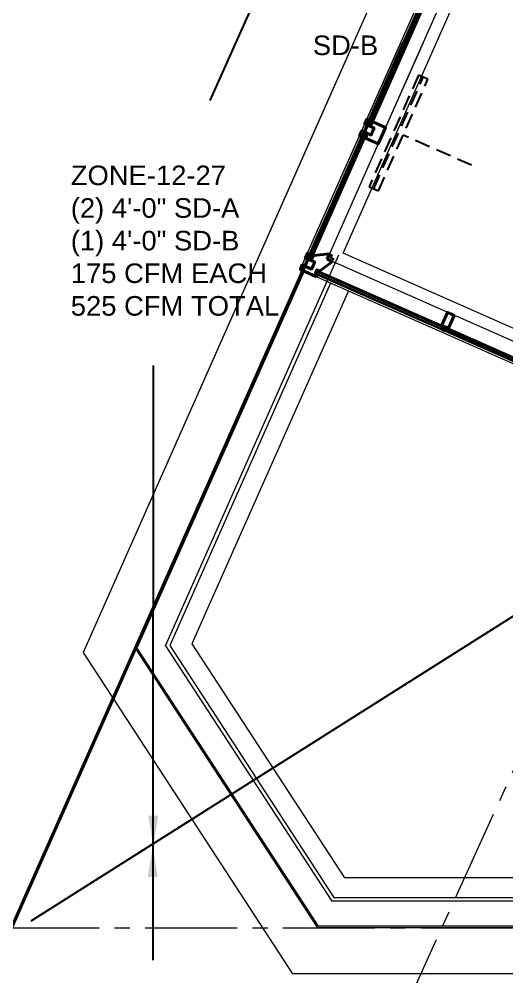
# Model space of a CAD drawing. Header units: inches. Extents: x -26012 to 27, y -11337 to 2082.
# Drawn here: x -24709.6 to -24518.5, y -37.1 to 338.7 of the extents above; entities that cross this region are included whole.
import ezdxf

# ---------------------------------------------------------------- set-up
doc = ezdxf.new("R2010")
doc.units = ezdxf.units.IN
doc.header["$LTSCALE"] = 48
doc.header["$MEASUREMENT"] = 0
doc.linetypes.add('A_Column Grid$0$CENTER2', pattern=[1.125, 0.75, -0.125, 0.125, -0.125])
doc.linetypes.add('HIDDEN2', pattern=[0.1875, 0.125, -0.0625])
for name, color, linetype in [('A106$0$A-CLNG-RAIL', 8, 'Continuous'), ('A106$0$A-FLOR-AWNG', 8, 'Continuous'), ('A106$0$A-FLOR-SLAB', 8, 'Continuous'), ('A106$0$A-GLAZ', 8, 'Continuous'), ('A106$0$A-GLAZ-CRNA', 8, 'Continuous'), ('A106$0$A-GLAZ-FULL', 8, 'Continuous'), ('A106$0$A-SLAB-PLENUM', 8, 'Continuous'), ('A106$0$A-TERR-BELOW', 8, 'Continuous'), ('A106$0$C-PROP', 8, 'Continuous'), ('A605$0$A-FLOR-SLAB', 8, 'Continuous'), ('A_Column Grid$0$A-GRID-GRD1-15', 8, 'A_Column Grid$0$CENTER2'), ('M-HVAC-anno', 6, 'Continuous'), ('M-HVAC-FUTR', 4, 'HIDDEN2'), ('M-HVAC-Term-Supp', 92, 'Continuous'), ('XREF', 8, 'Continuous')]:
    doc.layers.add(name, color=color, linetype=linetype)
doc.styles.add('M08', font='arial.ttf', dxfattribs={"height": 7.68})
doc.styles.get("Standard").update_dxf_attribs({"font": 'simplex.shx'})
doc.dimstyles.new('STANDARD$7', dxfattribs={"dimtxt": 0.18, "dimasz": 0.125, "dimexe": 0.18, "dimexo": 0.06, "dimgap": 0.09, "dimtad": 0, "dimtih": 1, "dimtoh": 1, "dimdec": 4, "dimzin": 0, "dimdsep": 46, "dimtxsty": 'Standard', "dimcen": 0.09, "dimadec": 0, "dimazin": 0, "dimtfac": 1, "dimtdec": 4, "dimtofl": 0, "dimtmove": 0, "dimatfit": 3, "dimfxl": 1, "dimtolj": 1, "dimtzin": 0, "dimarcsym": 0})

# ---------------------------------------------------------------- blocks, each defined once
blk = doc.blocks.new('*U534')
at = {"layer": 'A106$0$A-GLAZ', "linetype": 'Continuous', "lineweight": 40}
blk.add_line((-0.49, -2.04), (-1.07, -3.35), dxfattribs=at)
at = {"layer": 'A106$0$A-GLAZ', "linetype": 'Continuous', "lineweight": 40, "extrusion": (0, 0, -1)}
blk.add_arc((1.01, -3.52), 0.177, 68.8826, 158.8826, dxfattribs=at)
at = {"layer": 'A106$0$A-GLAZ-CRNA', "linetype": 'Continuous', "lineweight": 40, "flags": 128}
for points in [[(-1.18, -2.66), (-1.4, -2.56), (-1.64, -3.1), (-1.76, -3.05), (-1.15, -1.68), (-2.07, -1.27), (0.16, 3.76), (1.42, 3.2)], [(-1.18, -2.66), (-0.95, -2.76), (-1.19, -3.3), (-1.07, -3.35), (-0.47, -1.98), (0.45, -2.38), (2.67, 2.64), (1.42, 3.2)]]:
    blk.add_lwpolyline(points, dxfattribs=at)
at = {"layer": 'A106$0$A-GLAZ-CRNA', "linetype": 'Continuous', "lineweight": 40, "extrusion": (0, 0, -1)}
for centre in [(1.92, -3.11), (1.01, -3.52)]:
    blk.add_arc(centre, 0.177, 68.8826, 158.8826, dxfattribs=at)
blk = doc.blocks.new('*U536')
at = {"layer": 'A106$0$A-GLAZ', "linetype": 'Continuous', "lineweight": 40}
blk.add_line((-0.49, -2.04), (-1.07, -3.35), dxfattribs=at)
at = {"layer": 'A106$0$A-GLAZ', "linetype": 'Continuous', "lineweight": 40, "extrusion": (0, 0, -1)}
blk.add_arc((1.01, -3.52), 0.177, 68.8878, 158.8878, dxfattribs=at)
at = {"layer": 'A106$0$A-GLAZ-CRNA', "linetype": 'Continuous', "lineweight": 40}
for p, q in [((-1.48, -1.8), (-1.99, -2.95)), ((-0.34, -2.31), (-0.84, -3.45))]:
    blk.add_line(p, q, dxfattribs=at)
at = {"layer": 'A106$0$A-GLAZ-CRNA', "linetype": 'Continuous', "lineweight": 40, "flags": 128}
for points in [[(-1.18, -2.66), (-1.4, -2.56), (-1.64, -3.1), (-1.76, -3.05), (-1.15, -1.68), (-2.07, -1.27), (0.16, 3.76), (1.42, 3.2)], [(-1.18, -2.66), (-0.95, -2.76), (-1.19, -3.3), (-1.07, -3.35), (-0.47, -1.98), (0.45, -2.38), (2.67, 2.64), (1.42, 3.2)]]:
    blk.add_lwpolyline(points, dxfattribs=at)
at = {"layer": 'A106$0$A-GLAZ-CRNA', "linetype": 'Continuous', "lineweight": 40, "extrusion": (0, 0, -1)}
for centre in [(1.92, -3.11), (1.01, -3.52)]:
    blk.add_arc(centre, 0.177, 68.8878, 158.8878, dxfattribs=at)
blk = doc.blocks.new('*U545')
at = {"layer": 'A106$0$A-GLAZ', "linetype": 'Continuous', "lineweight": 40}
for p, q in [((8.29, 26.13), (-13.78, -23.7)), ((9.43, 25.63), (-12.63, -24.21)), ((9.43, 25.63), (8.29, 26.13)), ((-12.63, -24.21), (-13.78, -23.7))]:
    blk.add_line(p, q, dxfattribs=at)
at = {"layer": 'A106$0$A-GLAZ', "linetype": 'Continuous', "lineweight": 0}
for p, q in [((8.52, 26.03), (-13.55, -23.8)), ((8.98, 25.83), (-13.09, -24.01)), ((14.39, 22.61), (-7.07, -25.85))]:
    blk.add_line(p, q, dxfattribs=at)
at = {"layer": 'A106$0$A-GLAZ', "linetype": 'Continuous', "lineweight": 40, "flags": 128}
for points in [[(12.15, 27.43), (11.54, 26.06), (7.88, 27.68), (7.07, 25.85), (7.76, 25.55), (8.16, 26.46), (9.76, 25.75), (9.36, 24.84), (14.39, 22.61), (15.8, 25.81)], [(-12.15, -27.43), (-11.54, -26.06), (-15.2, -24.44), (-14.39, -22.61), (-13.7, -22.92), (-14.11, -23.83), (-12.51, -24.54), (-12.1, -23.62), (-7.07, -25.85), (-8.49, -29.05)]]:
    blk.add_lwpolyline(points, dxfattribs=at)
blk = doc.blocks.new('*U573')
at = {"layer": 'A106$0$A-CLNG-RAIL', "linetype": 'Continuous', "lineweight": 13}
for p, q in [((-0.69, 0.05), (-0.83, -0.28)), ((-0.61, 0.02), (-0.69, 0.05)), ((-0.48, 0), (-0.61, 0.02)), ((-0.08, 0.68), (-0.41, -0.07)), ((-0.37, -0.09), (-0.05, 0.62)), ((0.83, 0.28), (-0.08, 0.68)), ((-0.05, 0.62), (0.46, 0.39)), ((0.46, 0.39), (0.42, 0.31)), ((0.42, 0.31), (0.52, 0.27)), ((0.48, 0.33), (0.5, 0.37)), ((0.53, 0.3), (0.48, 0.33)), ((0.5, 0.37), (0.77, 0.25)), ((0.52, 0.27), (0.53, 0.3)), ((0.7, 0.23), (0.68, 0.19)), ((0.68, 0.19), (0.78, 0.15)), ((0.75, 0.21), (0.7, 0.23)), ((0.77, 0.25), (0.75, 0.21)), ((0.78, 0.15), (0.83, 0.28)), ((-0.83, -0.28), (-0.79, -0.3)), ((-0.79, -0.3), (-0.76, -0.22)), ((-0.76, -0.22), (-0.67, -0.12)), ((-0.7, -0.11), (-0.67, -0.02)), ((-0.67, -0.12), (-0.7, -0.11)), ((-0.67, -0.02), (0.05, -0.34)), ((-0.5, -0.03), (-0.48, 0)), ((-0.41, -0.07), (-0.5, -0.03)), ((0.24, -0.36), (-0.37, -0.09)), ((-0.04, -0.54), (-0.07, -0.62)), ((-0.07, -0.62), (-0.03, -0.64)), ((-0.02, -0.41), (-0.04, -0.54)), ((-0.03, -0.64), (0.06, -0.43)), ((0.01, -0.43), (-0.02, -0.41)), ((0.05, -0.34), (0.01, -0.43)), ((0.06, -0.43), (0.4, -0.59)), ((0.15, -0.42), (0.17, -0.37)), ((0.42, -0.54), (0.15, -0.42)), ((0.17, -0.37), (0.22, -0.4)), ((0.22, -0.4), (0.24, -0.36)), ((0.4, -0.59), (0.31, -0.79)), ((0.31, -0.79), (0.35, -0.81)), ((0.35, -0.81), (0.5, -0.48)), ((0.4, -0.43), (0.39, -0.47)), ((0.39, -0.47), (0.44, -0.49)), ((0.5, -0.48), (0.4, -0.43)), ((0.44, -0.49), (0.42, -0.54))]:
    blk.add_line(p, q, dxfattribs=at)
at = {"layer": 'A106$0$A-CLNG-RAIL', "lineweight": 13, "flags": 128}
for points in [[(0.56, 0.3), (0.53, 0.25), (0.5, 0.19), (0.38, 0.03)], [(0.71, 0.24), (0.54, 0.32)], [(0.38, -0.5), (0.21, -0.42)], [(0.24, -0.42), (0.26, -0.37), (0.28, -0.3), (0.32, -0.1)]]:
    blk.add_lwpolyline(points, dxfattribs=at)
at = {"layer": 'A106$0$A-CLNG-RAIL', "lineweight": 13}
for points in [[(0.58, 0.29), (0.56, 0.24), (0.53, 0.18), (0.5, 0.14), (0.49, 0.12), (0.41, 0.01)], [(0.62, 0.29), (0.56, 0.19), (0.55, 0.13), (0.53, 0.11), (0.48, -0.01)], [(0.64, 0.28), (0.63, 0.26), (0.6, 0.23), (0.58, 0.14), (0.58, 0.09), (0.54, -0.04)], [(0.66, 0.26), (0.65, 0.23), (0.62, 0.18), (0.62, 0.1), (0.62, 0.06), (0.61, -0.07)], [(0.69, 0.25), (0.66, 0.21), (0.65, 0.16), (0.66, 0.08), (0.66, 0.05), (0.66, -0.09)], [(0.26, -0.43), (0.28, -0.38), (0.31, -0.32), (0.32, -0.28), (0.32, -0.25), (0.35, -0.12)], [(0.29, -0.46), (0.32, -0.35), (0.36, -0.29), (0.37, -0.27), (0.42, -0.15)], [(0.31, -0.46), (0.31, -0.45), (0.33, -0.4), (0.37, -0.33), (0.41, -0.29), (0.48, -0.18)], [(0.34, -0.47), (0.35, -0.44), (0.37, -0.39), (0.43, -0.33), (0.46, -0.31), (0.55, -0.21)], [(0.36, -0.48), (0.37, -0.43), (0.41, -0.4), (0.47, -0.34), (0.5, -0.33), (0.6, -0.23)]]:
    blk.add_open_spline(points, degree=3, dxfattribs=at)
blk = doc.blocks.new('*U574')
at = {"layer": 'A106$0$A-CLNG-RAIL', "linetype": 'Continuous', "lineweight": 13}
for p, q in [((-0.51, -0.43), (-0.19, 0.29)), ((-0.47, 0.41), (-0.45, 0.45)), ((-0.39, 0.38), (-0.47, 0.41)), ((-0.45, 0.45), (-0.25, 0.36)), ((-0.29, 0.29), (-0.39, 0.38)), ((-0.06, 0.43), (-0.33, -0.18)), ((-0.3, 0.79), (-0.28, 0.83)), ((-0.1, 0.7), (-0.3, 0.79)), ((-0.28, 0.33), (-0.29, 0.29)), ((-0.28, 0.83), (0.05, 0.69)), ((-0.19, 0.29), (-0.28, 0.33)), ((-0.25, 0.36), (-0.1, 0.7)), ((-0.05, 0.68), (-0.17, 0.41)), ((-0.17, 0.41), (-0.13, 0.39)), ((-0.13, 0.39), (-0.1, 0.44)), ((-0.1, 0.44), (-0.06, 0.43)), ((0, 0.66), (-0.05, 0.68)), ((-0.03, 0.61), (0, 0.66)), ((0.01, 0.59), (-0.03, 0.61)), ((0.05, 0.69), (0.01, 0.59)), ((0.38, -0.49), (0.6, 0.02)), ((0.81, 0.35), (0.4, -0.56)), ((0.52, 0.05), (0.56, 0.15)), ((0.6, 0.02), (0.52, 0.05)), ((0.56, 0.15), (0.6, 0.13)), ((0.6, 0.13), (0.58, 0.08)), ((0.58, 0.08), (0.62, 0.06)), ((0.62, 0.06), (0.74, 0.33)), ((0.64, 0.31), (0.68, 0.41)), ((0.67, 0.3), (0.64, 0.31)), ((0.7, 0.35), (0.67, 0.3)), ((0.68, 0.41), (0.81, 0.35)), ((0.74, 0.33), (0.7, 0.35)), ((-0.81, -0.35), (-0.79, -0.31)), ((-0.48, -0.5), (-0.81, -0.35)), ((-0.79, -0.31), (-0.71, -0.34)), ((-0.71, -0.34), (-0.58, -0.36)), ((-0.58, -0.36), (-0.6, -0.39)), ((-0.6, -0.39), (-0.51, -0.43)), ((-0.44, -0.42), (-0.48, -0.5)), ((-0.36, -0.32), (-0.44, -0.42)), ((-0.35, -0.22), (-0.39, -0.31)), ((-0.39, -0.31), (-0.36, -0.32)), ((0.4, -0.56), (-0.35, -0.22)), ((-0.33, -0.18), (0.38, -0.49))]:
    blk.add_line(p, q, dxfattribs=at)
at = {"layer": 'A106$0$A-CLNG-RAIL', "lineweight": 13, "flags": 128}
for points in [[(-0.05, 0.62), (-0.13, 0.45)], [(-0.1, 0.48), (-0.06, 0.44), (0.01, 0.41), (0.16, 0.29)], [(0.62, 0.16), (0.56, 0.17), (0.49, 0.19), (0.3, 0.23)], [(0.69, 0.3), (0.61, 0.12)]]:
    blk.add_lwpolyline(points, dxfattribs=at)
at = {"layer": 'A106$0$A-CLNG-RAIL', "lineweight": 13}
for points in [[(-0.09, 0.53), (0, 0.48), (0.07, 0.46), (0.09, 0.45), (0.21, 0.39)], [(-0.09, 0.49), (-0.05, 0.47), (0.01, 0.45), (0.05, 0.42), (0.07, 0.4), (0.18, 0.33)], [(-0.08, 0.55), (-0.07, 0.54), (-0.03, 0.52), (0.06, 0.49), (0.11, 0.49), (0.24, 0.46)], [(-0.07, 0.57), (-0.03, 0.56), (0.02, 0.54), (0.1, 0.54), (0.13, 0.54), (0.27, 0.52)], [(-0.05, 0.6), (-0.01, 0.57), (0.04, 0.57), (0.12, 0.57), (0.15, 0.58), (0.29, 0.57)], [(0.62, 0.18), (0.57, 0.2), (0.52, 0.22), (0.47, 0.23), (0.45, 0.24), (0.32, 0.27)], [(0.65, 0.2), (0.54, 0.24), (0.49, 0.27), (0.46, 0.28), (0.34, 0.33)], [(0.66, 0.22), (0.64, 0.23), (0.6, 0.24), (0.52, 0.29), (0.48, 0.32), (0.37, 0.4)], [(0.66, 0.25), (0.63, 0.27), (0.58, 0.29), (0.53, 0.34), (0.5, 0.37), (0.4, 0.46)], [(0.68, 0.28), (0.63, 0.29), (0.59, 0.32), (0.54, 0.39), (0.52, 0.41), (0.42, 0.51)]]:
    blk.add_open_spline(points, degree=3, dxfattribs=at)
blk = doc.blocks.new('*U572')
at = {"layer": 'A106$0$A-CLNG-RAIL', "linetype": 'Continuous', "lineweight": 13}
for points in [[(5.38, 2.04), (5.82, 3.04), (5.77, 3.06), (5.33, 2.06)], [(5.4, 2.08), (6.37, 1.65), (6.35, 1.61), (5.38, 2.04)]]:
    blk.add_3dface(points, dxfattribs=at)
at = {"layer": 'A106$0$A-GLAZ', "linetype": 'Continuous', "lineweight": 30}
for p in [(-2.21, 2.18), (-2.43, 2.28)]:
    blk.add_line(p, (-3.35, 2.69), dxfattribs=at)
at = {"layer": 'A106$0$A-GLAZ', "linetype": 'Continuous', "lineweight": 40}
for p in [(4.69, 3.55), (5.86, 0.52)]:
    blk.add_line(p, (3.76, 1.45), dxfattribs=at)
at = {"layer": 'A106$0$A-GLAZ', "linetype": 'Continuous', "lineweight": 40, "flags": 128}
for points in [[(-1.71, -1.04), (-1.11, 0.33), (-4.77, 1.95), (-3.96, 3.78), (-3.27, 3.47), (-3.68, 2.56), (-2.08, 1.85), (-1.63, 2.86), (4.69, 3.55)], [(-0.39, -5.46), (-0.09, -4.77), (-1, -4.37), (-0.29, -2.77), (0.71, -3.21), (5.86, 0.52)], [(-1.71, -1.04), (-2.32, -2.42), (-5.98, -0.79), (-6.79, -2.62), (-6.11, -2.93), (-4.74, -3.53), (-0.39, -5.46)], [(-2.31, -2.42), (-5.98, -0.79)]]:
    blk.add_lwpolyline(points, dxfattribs=at)
at = {"layer": 'A106$0$A-GLAZ', "linetype": 'Continuous', "lineweight": 0}
for p in [(-6.79, -2.62), (-5.88, -3.03), (-5.88, -3.03)]:
    blk.add_point(p, dxfattribs=at)
at = {"layer": 'A106$0$A-GLAZ-FULL', "linetype": 'Continuous', "lineweight": 30}
blk.add_line((-0.17, -3.1), (-0.67, -4.24), dxfattribs=at)
at = {"layer": 'A106$0$A-CLNG-RAIL', "lineweight": 13}
for name, p in [('*U574', (4.97, 2.71)), ('*U573', (5.51, 1.33))]:
    blk.add_blockref(name, p, dxfattribs=at)
blk = doc.blocks.new('A106')
at = {"layer": 'A106$0$A-FLOR-AWNG', "lineweight": 0}
for p, q in [((-24033.74, 1560.09), (-24684.58, 90.18)), ((-24578.67, 329.37), (-24684.58, 90.18)), ((-24598.56, 239.99), (-24664.17, 91.82)), ((-24597.99, 239.74), (-24663.46, 91.88)), ((-24580.62, 232.04), (-24641.92, 93.61)), ((-24664.17, 91.82), (-24592.75, -17.91)), ((-24663.46, 91.88), (-24592.42, -17.28)), ((-24641.92, 93.61), (-24582.11, 1.72)), ((-24684.58, 90.18), (-24602.52, -35.91)), ((-24422.02, 1.72), (-24582.11, 1.72)), ((-24422.02, -17.91), (-24592.75, -17.91)), ((-24422.02, -17.28), (-24592.42, -17.28)), ((-23011.02, -35.91), (-24602.52, -35.91)), ((-24108.81, -35.91), (-24602.52, -35.91))]:
    blk.add_line(p, q, dxfattribs=at)
at = {"layer": 'A106$0$A-FLOR-SLAB', "lineweight": 0}
for p, q in [((-24582.66, 246.89), (-24082.05, 1377.51)), ((-24409.27, 170.12), (-24582.66, 246.89))]:
    blk.add_line(p, q, dxfattribs=at)
at = {"layer": 'A106$0$A-GLAZ', "lineweight": 0}
for p, q in [((-24599.48, 240.39), (-24088.55, 1394.33)), ((-24599.48, 240.39), (-24560.08, 329.37)), ((-24558.71, 329.37), (-24572.53, 298.18)), ((-24558.17, 329.37), (-24572.07, 297.97)), ((-24551.33, 329.37), (-24566.05, 296.13)), ((-24574.75, 293.15), (-24595.8, 245.61)), ((-24574.3, 292.95), (-24595.35, 245.41)), ((-24568.89, 289.73), (-24588.93, 244.47)), ((-24599.48, 240.39), (-24422.02, 161.83))]:
    blk.add_line(p, q, dxfattribs=at)
at = {"layer": 'A106$0$A-GLAZ', "lineweight": 40}
for p, q in [((-24558.99, 329.37), (-24572.76, 298.28)), ((-24557.62, 329.37), (-24571.61, 297.77)), ((-24571.61, 297.77), (-24572.76, 298.28)), ((-24573.84, 292.74), (-24574.98, 293.25))]:
    blk.add_line(p, q, dxfattribs=at)
at = {"layer": 'A106$0$A-GLAZ', "lineweight": 30}
for p, q in [((-24574.98, 293.25), (-24596.03, 245.71)), ((-24573.84, 292.74), (-24594.89, 245.2))]:
    blk.add_line(p, q, dxfattribs=at)
at = {"layer": 'A106$0$A-GLAZ', "lineweight": 40, "flags": 128}
for points in [[(-24571.13, 294.55), (-24570.52, 295.92), (-24574.18, 297.54), (-24573.37, 299.37), (-24572.68, 299.07), (-24573.09, 298.15), (-24571.49, 297.44), (-24571.08, 298.36), (-24566.05, 296.13), (-24567.47, 292.93)], [(-24571.13, 294.55), (-24571.73, 293.18), (-24575.39, 294.8), (-24576.2, 292.97), (-24575.52, 292.67), (-24575.11, 293.58), (-24573.51, 292.87), (-24573.92, 291.96), (-24568.89, 289.73), (-24567.47, 292.93)]]:
    blk.add_lwpolyline(points, dxfattribs=at)
at = {"layer": 'A106$0$A-GLAZ', "lineweight": 0}
blk.add_point((-24598.16, 240.91), dxfattribs=at)
at = {"layer": 'A106$0$A-GLAZ-CRNA', "lineweight": 0}
for p, q in [((-24414.02, 167.03), (-24588.93, 244.47)), ((-24543.77, 217.09), (-24593.26, 239.01)), ((-24543.57, 217.55), (-24593.06, 239.47)), ((-24488.91, 192.8), (-24542.63, 216.59)), ((-24488.7, 193.26), (-24542.42, 217.05))]:
    blk.add_line(p, q, dxfattribs=at)
at = {"layer": 'A106$0$A-GLAZ-CRNA', "lineweight": 30}
for p, q in [((-24543.87, 216.87), (-24593.36, 238.78)), ((-24543.36, 218.01), (-24592.86, 239.92)), ((-24489.01, 192.57), (-24542.73, 216.36)), ((-24488.5, 193.72), (-24542.22, 217.5))]:
    blk.add_line(p, q, dxfattribs=at)
at = {"layer": 'A106$0$A-GLAZ-FULL', "lineweight": 0}
for p in [(-24520.3, 399.46), (-24551.33, 329.37)]:
    blk.add_line(p, (-24568.88, 289.73), dxfattribs=at)
at = {"layer": 'A106$0$A-SLAB-PLENUM', "lineweight": 13}
for p, q in [((-24652.26, 92.78), (-24584.31, 246.25)), ((-24652.26, 92.78), (-24587.06, -7.4)), ((-24410.52, -7.4), (-24587.06, -7.4))]:
    blk.add_line(p, q, dxfattribs=at)
at = {"layer": 'A106$0$A-TERR-BELOW', "lineweight": 13, "flags": 128}
blk.add_lwpolyline([(-24587.59, 235.13), (-24650.56, 92.91), (-24586.25, -5.91), (-24422.02, -5.91)], dxfattribs=at)
at = {"layer": 'A106$0$C-PROP', "lineweight": 40, "flags": 128}
for points in [[(-25004.54, -676.9), (-24022.02, 1542.09), (-21061.02, 1542.09), (-21061.02, -676.9)], [(-24808.14, -233.33), (-24022.02, 1542.09), (-21061.02, 1542.09), (-21061.02, -229.32)]]:
    blk.add_lwpolyline(points, dxfattribs=at)
at = {"layer": 'A106$0$A-GLAZ', "lineweight": 40}
for name, p in [('*U545', (-24558.98, 321.98)), ('*U534', (-24541.88, 219.81)), ('*U536', (-24541.88, 219.81))]:
    blk.add_blockref(name, p, dxfattribs=at)
at = {"layer": 'A106$0$A-GLAZ', "lineweight": 0}
blk.add_blockref('*U572', (-24592.69, 243.02), dxfattribs=at)
blk = doc.blocks.new('A605')
at = {"layer": 'A605$0$A-FLOR-SLAB', "lineweight": 0}
for p, q in [((-24582.66, 246.89), (-24082.05, 1377.51)), ((-24409.27, 170.12), (-24582.66, 246.89))]:
    blk.add_line(p, q, dxfattribs=at)
blk = doc.blocks.new('SD-A')
at = {"layer": 'M-HVAC-FUTR'}
for p, q in [((2473.34, 316.58), (2425.34, 316.58)), ((2425.34, 316.58), (2425.34, 312.58)), ((2473.34, 312.58), (2473.34, 316.58)), ((2473.34, 314.58), (2425.34, 314.58)), ((2425.34, 312.58), (2473.34, 312.58))]:
    blk.add_line(p, q, dxfattribs=at)
blk = doc.blocks.new('A_Column Grid')
at = {"layer": 'A_Column Grid$0$A-GRID-GRD1-15', "lineweight": 0}
blk.add_line((-23943.33, 1304.88), (-25689.31, -2539.42), dxfattribs=at)
at = {"layer": 'A_Column Grid$0$A-GRID-GRD1-15', "lineweight": 0, "flags": 128}
blk.add_lwpolyline([(-24714.24, -17.91), (-24395.02, -17.91)], dxfattribs=at)

msp = doc.modelspace()

# ---------------------------------------------------------------- linework, layer by layer
at = {"layer": 'M-HVAC-anno'}
msp.add_line((-24414.86, 168.6, 0), (-24704.99, -15.31), dxfattribs=at)
at = {"layer": 'M-HVAC-FUTR'}
msp.add_line((-24532.43, 281.34, 0), (-24559.15, 293.19, 0), dxfattribs=at)

# ---------------------------------------------------------------- block references
at = {"layer": 'M-HVAC-Term-Supp', "rotation": 246.1173955160587}
msp.add_blockref('SD-A', (-23856.98, 2660.98, 0), dxfattribs=at)
at = {"layer": 'XREF'}
for name in ['A_Column Grid', 'A106', 'A605']:
    msp.add_blockref(name, (0, 0), dxfattribs=at)

# ---------------------------------------------------------------- texts
at = {"layer": 'M-HVAC-anno', "char_height": 7.68, "width": 88.2868, "attachment_point": 1, "style": 'M08'}
for s, insert in [('SD-B', (-24594.55, 332.26)), ('ZONE-12-27\\P(2) 4\'-0" SD-A\\P(1) 4\'-0" SD-B\\P175 CFM EACH\\P525 CFM TOTAL', (-24689.39, 281.22))]:
    msp.add_mtext(s, dxfattribs=dict(at, insert=insert))

# ---------------------------------------------------------------- leaders
at = {"layer": 'M-HVAC-anno'}
for points in [[(-24579.68, 430.09, 0), (-24634.92, 306.76, 0)], [(-24657.06, 14.18), (-24656.99, 202.79)], [(-24657.27, 14.05), (-24657.27, -30.61)]]:
    msp.add_leader(points, dimstyle='STANDARD$7', override={"dimscale": 96, "dimgap": 0.09, "dimtad": 0}, dxfattribs=at)

doc.saveas('drawing.dxf')
